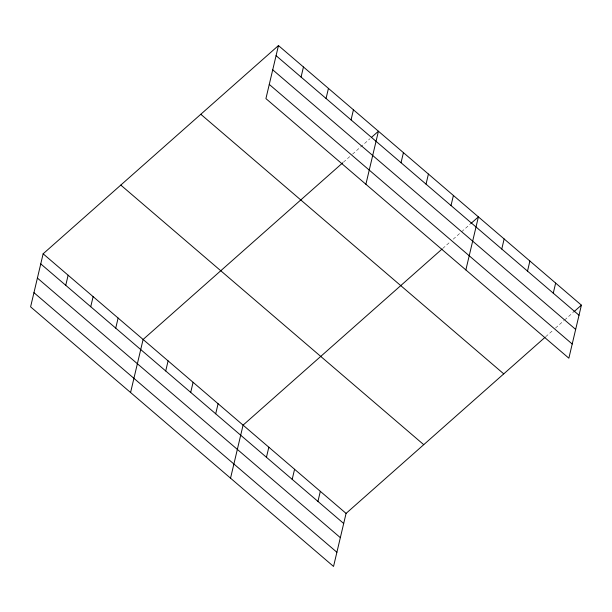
<?xml version="1.0" encoding="UTF-8"?>
<svg xmlns="http://www.w3.org/2000/svg" width="612" height="612" viewBox="0 0 612 612"><rect width="100%" height="100%" fill="white"/><g stroke="black" fill="none" stroke-linecap="round" stroke-linejoin="round"><path stroke-width="0.46" stroke-dasharray="3.06 2.29" d="M343.447 162.18L350.447 155.991M352.543 154.132L370.038 138.656M442.721 248.464L450.417 241.656M453.217 239.177L460.913 232.369M461.609 231.749L470.008 224.321M545.72 336.722L553.416 329.914M555.512 328.055L563.912 320.627M564.608 320.007L573.008 312.579"/><path stroke-width="0.92" d="M278.46 45.563L265.922 98.601L568.862 358.196L581.4 305.151L278.46 45.563L43.138 253.804L30.6 306.849L333.54 566.437L346.078 513.399L545.024 337.342M65.744 285.307L68.131 275.224M90.737 306.727L93.123 296.636M115.729 328.139L118.116 318.056M130.57 392.514L143.109 339.469L342.751 162.8M165.714 370.971L168.101 360.889M190.707 392.391L193.094 382.301M215.699 413.804L218.086 403.721M301.066 77.066L303.453 66.976M230.54 478.179L243.079 425.133L442.025 249.084M326.058 98.478L328.445 88.396M266.442 457.286L268.829 447.204M351.051 119.898L353.438 109.808M292.192 479.349L294.579 469.266M365.892 184.266L378.43 131.228L371.438 137.417M317.942 501.419L320.328 491.329M401.036 162.731L403.423 152.64M426.029 184.143L428.415 174.06M451.021 205.555L453.408 195.473M465.862 269.93L478.4 216.893L470.704 223.701M501.763 249.038L504.15 238.955M527.513 271.108L529.9 261.018M553.263 293.171L555.65 283.088M573.704 311.959L581.4 305.151M276.073 55.646L579.013 315.234M272.723 69.822L575.663 329.409M269.272 84.425L572.212 344.013M200.805 114.283L503.745 373.871M120.794 185.084L423.733 444.672M43.138 253.804L346.078 513.399M40.752 263.894L343.692 523.482M37.401 278.07L340.341 537.657M33.951 292.674L336.891 552.261"/></g></svg>
